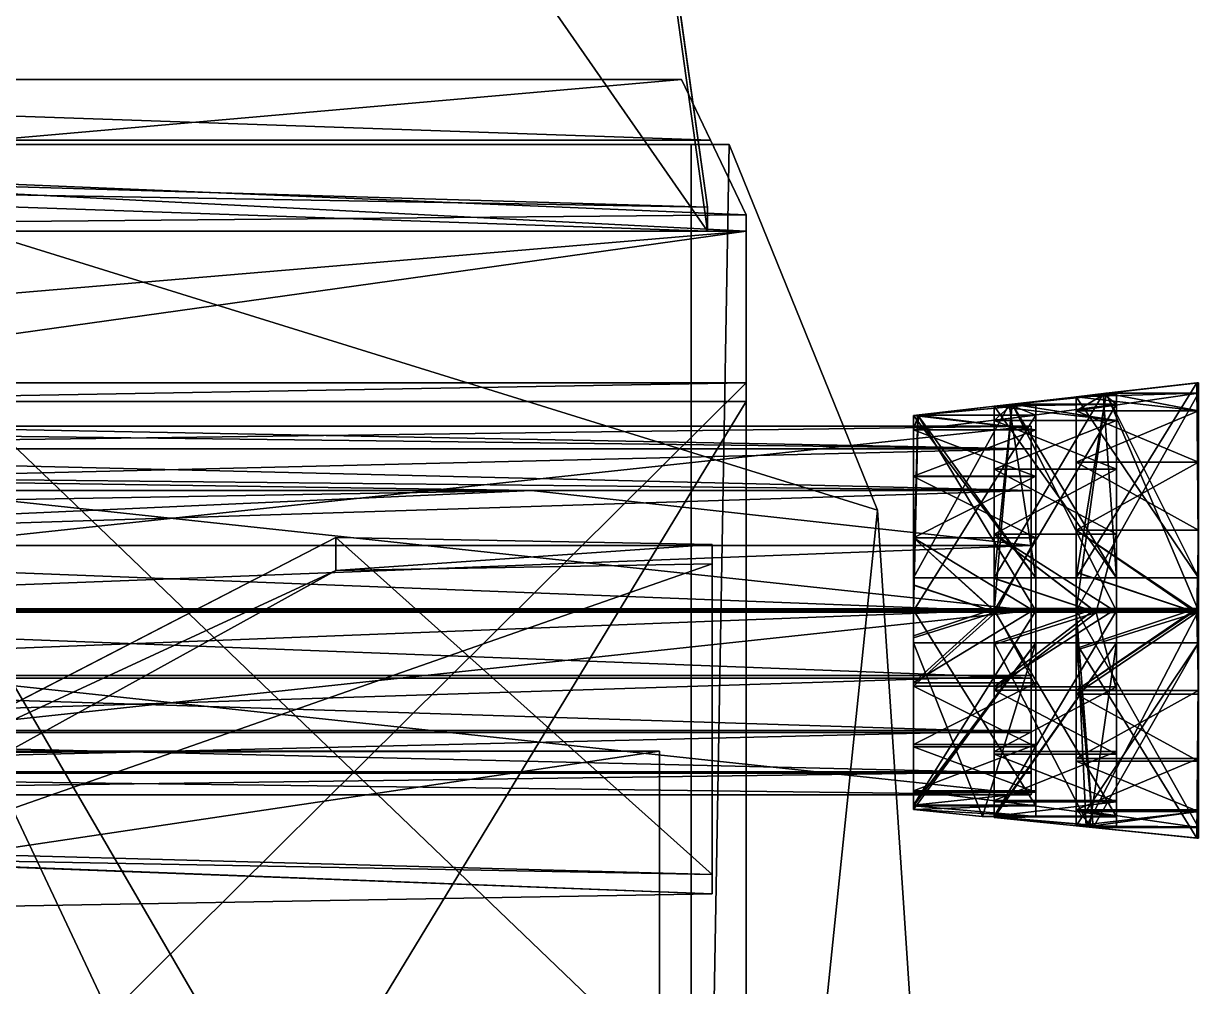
# Model space of a CAD drawing. Extents: x -240 to 248, y -440 to 383.
# Drawn here: x 82.2 to 210, y -2 to 102.9 of the extents above; entities that cross this region are included whole.
import ezdxf

# ---------------------------------------------------------------- set-up
doc = ezdxf.new("R2010")
doc.units = 0

msp = doc.modelspace()

# ---------------------------------------------------------------- meshes
at = {"layer": 'OBJECT001', "color": 50}
mesh = msp.add_polyface(dxfattribs=at)
corners = [(116.143555, 46.914307, 125.993652), (157.120361, 46.156128, 126.351074), (157.120361, 44.0448, 127.344238), (116.144043, 43.320068, 127.685059), (49.003174, 6.218628, 24.757813), (157.120361, 8.131104, 23.858398), (157.120361, 10.242432, 22.864746), (50.717529, 12.211548, 21.938965), (49.002686, 12.211548, 21.938965), (50.702637, 13.121094, 24.558105)]
mesh.append_faces([[corners[k] for k in face] for face in [(7, 9, 8)]])
mesh.append_faces([[corners[k] for k in face] for face in [(1, 3, 0), (5, 8, 4), (5, 1, 6), (4, 2, 5), (6, 9, 7), (8, 3, 4)]], dxfattribs={"vtx0": -1})
mesh.append_faces([[corners[k] for k in face] for face in [(5, 7, 8), (6, 0, 9), (8, 0, 3)]], dxfattribs={"vtx0": -1, "vtx2": -1})
mesh.append_faces([[corners[k] for k in face] for face in [(1, 2, 3), (5, 6, 7), (5, 2, 1), (4, 3, 2), (6, 1, 0), (8, 9, 0)]], dxfattribs={"vtx2": -1})
at = {"layer": 'OBJECT004', "color": 50}
mesh = msp.add_polyface(dxfattribs=at)
corners = [(65.351563, 85.570801, 17.327637), (4.526855, 85.570068, 17.327637), (4.526855, 375.19458, -66.492676), (65.351563, 375.19458, -66.492676), (-86.708984, 82.888428, 8.484375), (156.587891, 82.891113, 8.483887), (156.587891, 80.272095, -0.148438), (-86.708984, 80.272095, -0.147949), (116.038574, 373.706543, -71.405762), (-46.159668, 373.706543, -71.405762), (-46.159668, 371.942627, -77.230957), (116.038086, 371.942627, -77.230957)]
mesh.append_faces([[corners[k] for k in face] for face in [(1, 3, 0), (1, 7, 4), (3, 11, 8), (2, 4, 9), (0, 8, 5), (10, 6, 11), (9, 7, 10), (5, 11, 6)]], dxfattribs={"vtx0": -1})
mesh.append_faces([[corners[k] for k in face] for face in [(1, 5, 6), (1, 6, 7), (3, 9, 10), (3, 10, 11)]], dxfattribs={"vtx0": -1, "vtx2": -1})
mesh.append_faces([[corners[k] for k in face] for face in [(1, 2, 3), (1, 0, 5), (3, 2, 9), (2, 1, 4), (0, 3, 8), (10, 7, 6), (9, 4, 7), (5, 8, 11)]], dxfattribs={"vtx2": -1})
at = {"layer": 'OBJECT015', "color": 50}
mesh = msp.add_polyface(dxfattribs=at)
corners = [(46.893066, -146.277588, 21.938965), (-82.489746, -146.277588, 21.938965), (-140.149902, -88.225952, 21.938965), (-140.149902, 31.658203, 21.938965), (-82.489746, 89.71167, 21.938965), (46.893066, 89.71167, 21.938965), (154.829834, 89.71167, -10.34082), (-40.299805, 89.71167, -10.34082), (-40.299805, -146.277588, -10.34082), (154.829834, -146.277588, -10.34082), (-140.149902, 31.658203, 10.12207), (-140.149902, -88.225952, 10.12207), (158.950195, 89.71167, -8.410645), (158.950195, 89.71167, 10.456543), (-82.489746, 89.71167, -1.694336), (-82.489746, -146.277588, -1.694336), (157.994141, -146.277588, 10.554688), (157.994141, -146.277588, -8.858398), (175.084717, 49.896973, 8.803223), (180.964355, -38.902466, 8.201172), (169.948242, -122.088745, 9.32959), (175.084473, 49.897583, -0.852539), (169.948242, -122.088745, -3.258789), (180.964355, -38.902466, 1.901367)]
mesh.append_faces([[corners[k] for k in face] for face in [(1, 5, 0), (7, 9, 6), (3, 11, 10), (6, 14, 7), (8, 17, 9), (2, 15, 11), (4, 10, 14), (11, 14, 10), (5, 16, 0), (18, 12, 21), (16, 22, 17), (20, 23, 22), (19, 21, 23), (9, 12, 6)]], dxfattribs={"vtx0": -1})
mesh.append_faces([[corners[k] for k in face] for face in [(1, 3, 4), (1, 4, 5), (6, 13, 5), (6, 5, 4), (6, 4, 14), (8, 1, 0), (8, 0, 16), (8, 16, 17), (11, 8, 7), (11, 7, 14), (5, 18, 19), (5, 19, 20), (5, 20, 16), (9, 22, 23), (9, 23, 21), (9, 21, 12)]], dxfattribs={"vtx0": -1, "vtx2": -1})
mesh.append_faces([[corners[k] for k in face] for face in [(1, 2, 3), (7, 8, 9), (3, 2, 11), (6, 12, 13), (8, 15, 1), (2, 1, 15), (4, 3, 10), (11, 15, 8), (5, 13, 18), (18, 13, 12), (16, 20, 22), (20, 19, 23), (19, 18, 21), (9, 17, 22)]], dxfattribs={"vtx2": -1})
at = {"layer": 'OBJECT023', "color": 50}
mesh = msp.add_polyface(dxfattribs=at)
corners = [(44.451904, 61.702515, 44.996094), (160.806641, 61.702515, 44.996094), (160.806641, -129.758301, 44.996094), (44.451904, -129.758301, 44.996094), (-34.16626, 63.752686, -3.423828), (-34.16626, -129.758301, -3.423828), (160.806641, -129.758301, -3.423828), (160.806641, 63.752686, -3.423828), (-34.166992, 63.752686, 21.938965), (-34.166992, -129.758301, 21.938965), (160.806641, 63.752686, 44.575684), (43.02002, 63.752686, 44.575684)]
mesh.append_faces([[corners[k] for k in face] for face in [(1, 3, 0), (5, 7, 4), (4, 9, 5), (6, 10, 7), (5, 2, 6), (0, 10, 1), (8, 3, 9), (7, 8, 4)]], dxfattribs={"vtx0": -1})
mesh.append_faces([[corners[k] for k in face] for face in [(6, 1, 10), (5, 3, 2), (8, 0, 3), (7, 11, 8)]], dxfattribs={"vtx0": -1, "vtx2": -1})
mesh.append_faces([[corners[k] for k in face] for face in [(1, 2, 3), (5, 6, 7), (4, 8, 9), (6, 2, 1), (5, 9, 3), (0, 11, 10), (8, 11, 0), (7, 10, 11)]], dxfattribs={"vtx2": -1})
at = {"layer": 'OBJECT024', "color": 50}
mesh = msp.add_polyface(dxfattribs=at)
corners = [(151.373291, -8.729492, 86.497559), (151.373291, -57.276001, 86.497559), (-65.61377, -57.276001, 86.497559), (-65.61377, -8.729492, 86.497559), (-60.191162, -89.640137, 3.493164), (151.373291, -89.640137, 3.493164), (151.373291, 23.634644, 3.493164), (-60.19043, 23.634644, 3.493164), (-65.61377, 23.279175, 3.493164), (-65.61377, -89.28479, 3.493164), (151.372559, -89.640137, 21.938965), (151.372559, 23.634644, 21.938965), (-60.19043, 23.634644, 21.938965), (-60.191162, -89.640137, 21.938965), (-65.61377, 23.279175, 22.647949), (-65.61377, -89.28479, 22.647949)]
mesh.append_faces([[corners[k] for k in face] for face in [(1, 3, 0), (5, 9, 4), (5, 11, 6), (6, 12, 7), (4, 10, 5), (7, 14, 8), (9, 13, 4), (8, 15, 9), (1, 15, 2), (11, 14, 12)]], dxfattribs={"vtx0": -1})
mesh.append_faces([[corners[k] for k in face] for face in [(5, 7, 8), (5, 8, 9), (5, 1, 0), (5, 0, 11), (8, 3, 2), (8, 2, 15), (1, 13, 15), (11, 3, 14)]], dxfattribs={"vtx0": -1, "vtx2": -1})
mesh.append_faces([[corners[k] for k in face] for face in [(1, 2, 3), (5, 6, 7), (5, 10, 1), (6, 11, 12), (4, 13, 10), (7, 12, 14), (9, 15, 13), (8, 14, 3), (1, 10, 13), (11, 0, 3)]], dxfattribs={"vtx2": -1})
at = {"layer": 'OBJECT027', "color": 50}
mesh = msp.add_polyface(dxfattribs=at)
corners = [(191.803955, 25.910034, 38.387695), (4.703125, 25.910034, 38.387695), (4.703125, 31.906738, 42.70166), (191.803955, 31.906738, 42.70166), (191.803955, 21.386108, 32.602539), (4.703125, 21.386108, 32.602539), (4.703125, 39.147705, 44.992188), (191.803955, 39.147705, 44.992188), (191.803955, 18.914917, 25.565918), (4.703125, 18.914917, 25.565918), (4.703125, 38.973877, 25.389648), (191.803955, 38.973877, 25.389648)]
mesh.append_faces([[corners[k] for k in face] for face in [(1, 3, 0), (5, 0, 4), (2, 7, 3), (9, 4, 8), (11, 6, 10), (10, 8, 11), (4, 11, 8), (6, 9, 10)]], dxfattribs={"vtx0": -1})
mesh.append_faces([[corners[k] for k in face] for face in [(4, 3, 7), (4, 7, 11), (6, 1, 5), (6, 5, 9)]], dxfattribs={"vtx0": -1, "vtx2": -1})
mesh.append_faces([[corners[k] for k in face] for face in [(1, 2, 3), (5, 1, 0), (2, 6, 7), (9, 5, 4), (11, 7, 6), (10, 9, 8), (4, 0, 3), (6, 2, 1)]], dxfattribs={"vtx2": -1})
at = {"layer": 'OBJECT028', "color": 50}
mesh = msp.add_polyface(dxfattribs=at)
corners = [(191.803955, 46.043213, 42.704102), (4.703125, 46.043213, 42.704102), (4.703125, 52.036255, 38.392578), (191.803955, 52.036255, 38.392578), (4.703125, 56.561523, 32.605469), (191.803955, 56.561523, 32.605469), (191.803955, 38.800171, 44.996094), (4.703125, 38.800171, 44.996094), (4.703125, 59.033081, 25.569336), (191.803955, 59.033081, 25.569336), (191.803955, 38.973877, 25.392578), (4.703125, 38.973877, 25.392578)]
mesh.append_faces([[corners[k] for k in face] for face in [(1, 3, 0), (5, 2, 4), (7, 0, 6), (9, 4, 8), (11, 6, 10), (8, 10, 9), (6, 9, 10), (4, 11, 8)]], dxfattribs={"vtx0": -1})
mesh.append_faces([[corners[k] for k in face] for face in [(6, 3, 5), (6, 5, 9), (4, 1, 7), (4, 7, 11)]], dxfattribs={"vtx0": -1, "vtx2": -1})
mesh.append_faces([[corners[k] for k in face] for face in [(1, 2, 3), (5, 3, 2), (7, 1, 0), (9, 5, 4), (11, 7, 6), (8, 11, 10), (6, 0, 3), (4, 2, 1)]], dxfattribs={"vtx2": -1})
at = {"layer": 'OBJECT029', "color": 50}
mesh = msp.add_polyface(dxfattribs=at)
corners = [(191.804688, 52.038208, 12.40332), (137.428223, 52.038208, 12.40332), (4.703125, 49.723755, 10.737793), (4.703125, 46.03894, 8.085938), (191.804199, 46.03894, 8.085938), (191.804199, 56.563232, 18.192383), (4.703125, 56.563232, 18.192383), (4.703125, 53.988403, 14.898438), (4.703125, 38.799927, 5.798828), (191.804199, 38.799927, 5.798828), (191.804688, 59.033081, 25.218262), (61.334229, 59.033081, 25.218262), (4.703125, 58.856567, 24.716797), (4.703125, 38.973877, 25.397461), (191.804688, 38.973877, 25.397461), (4.703125, 58.856567, 25.220215)]
mesh.append_faces([[corners[k] for k in face] for face in [(1, 7, 2), (11, 15, 12)]])
mesh.append_faces([[corners[k] for k in face] for face in [(1, 4, 0), (0, 7, 1), (3, 9, 4), (5, 12, 6), (8, 14, 9), (13, 10, 14), (5, 14, 10), (8, 15, 13)]], dxfattribs={"vtx0": -1})
mesh.append_faces([[corners[k] for k in face] for face in [(1, 3, 4), (0, 6, 7), (5, 11, 12), (13, 11, 10), (5, 4, 9), (5, 9, 14), (8, 2, 7), (8, 7, 6), (8, 6, 12), (8, 12, 15)]], dxfattribs={"vtx0": -1, "vtx2": -1})
mesh.append_faces([[corners[k] for k in face] for face in [(1, 2, 3), (0, 5, 6), (3, 8, 9), (5, 10, 11), (8, 13, 14), (13, 15, 11), (5, 0, 4), (8, 3, 2)]], dxfattribs={"vtx2": -1})
at = {"layer": 'OBJECT030', "color": 50}
mesh = msp.add_polyface(dxfattribs=at)
corners = [(191.803955, 31.599365, 8.209473), (4.703125, 31.599365, 8.209473), (4.703125, 25.682617, 12.624512), (191.803955, 25.682617, 12.624512), (4.703125, 21.258667, 18.493652), (191.803955, 21.258667, 18.493652), (191.803955, 38.797607, 5.792969), (4.703125, 38.797607, 5.792969), (4.703125, 18.914917, 25.566406), (191.803955, 18.914917, 25.566406), (191.803955, 38.973877, 25.392578), (4.703125, 38.973877, 25.392578)]
mesh.append_faces([[corners[k] for k in face] for face in [(1, 3, 0), (2, 5, 3), (7, 0, 6), (4, 9, 5), (6, 11, 7), (8, 10, 9), (6, 9, 10), (4, 11, 8)]], dxfattribs={"vtx0": -1})
mesh.append_faces([[corners[k] for k in face] for face in [(6, 3, 5), (6, 5, 9), (4, 1, 7), (4, 7, 11)]], dxfattribs={"vtx0": -1, "vtx2": -1})
mesh.append_faces([[corners[k] for k in face] for face in [(1, 2, 3), (2, 4, 5), (7, 1, 0), (4, 8, 9), (6, 10, 11), (8, 11, 10), (6, 0, 3), (4, 2, 1)]], dxfattribs={"vtx2": -1})
at = {"layer": 'OBJECT031', "color": 50}
mesh = msp.add_polyface(dxfattribs=at)
corners = [(-34.16626, 80.272095, -3.423828), (-34.16626, 63.752686, -3.423828), (160.806641, 63.752686, -3.423828), (160.806641, 80.272095, -3.423828), (-34.166992, 80.272095, 21.938965), (-34.166992, 63.752686, 21.938965), (160.806641, 80.272095, 31.370117), (160.806641, 63.752686, 44.575684), (-2.007813, 80.272095, 31.370117), (43.016602, 63.752686, 44.575195)]
mesh.append_faces([[corners[k] for k in face] for face in [(1, 3, 0), (0, 5, 1), (3, 7, 6), (0, 8, 4), (6, 9, 8), (4, 9, 5), (2, 9, 7)]], dxfattribs={"vtx0": -1})
mesh.append_faces([[corners[k] for k in face] for face in [(0, 6, 8), (2, 5, 9)]], dxfattribs={"vtx0": -1, "vtx2": -1})
mesh.append_faces([[corners[k] for k in face] for face in [(1, 2, 3), (0, 4, 5), (3, 2, 7), (0, 3, 6), (6, 7, 9), (4, 8, 9), (2, 1, 5)]], dxfattribs={"vtx2": -1})
at = {"layer": 'OBJECT041', "color": 50}
mesh = msp.add_polyface(dxfattribs=at)
corners = [(192.342285, 24.373047, 40.597168), (179.03125, 24.373047, 40.597168), (179.03125, 31.075317, 45.65332), (192.342285, 31.075317, 45.65332), (192.342285, 19.317017, 33.820313), (179.03125, 19.317017, 33.820313), (179.03125, 36.205078, 47.354492), (187.92627, 39.168213, 48.337402), (192.342285, 39.168213, 48.337402), (179.03125, 17.702026, 28.998047), (192.342285, 17.702026, 28.998047), (192.342285, 39.004639, 28.998047), (179.03125, 39.160034, 47.354492), (179.03125, 39.004639, 28.998047)]
mesh.append_faces([[corners[k] for k in face] for face in [(6, 12, 7)]])
mesh.append_faces([[corners[k] for k in face] for face in [(1, 3, 0), (5, 0, 4), (2, 8, 3), (5, 10, 9), (8, 13, 11), (4, 11, 10), (12, 9, 13), (13, 10, 11)]], dxfattribs={"vtx0": -1})
mesh.append_faces([[corners[k] for k in face] for face in [(2, 7, 8), (8, 12, 13), (4, 3, 8), (4, 8, 11), (12, 2, 1), (12, 1, 5), (12, 5, 9)]], dxfattribs={"vtx0": -1, "vtx2": -1})
mesh.append_faces([[corners[k] for k in face] for face in [(1, 2, 3), (5, 1, 0), (2, 6, 7), (5, 4, 10), (8, 7, 12), (4, 0, 3), (12, 6, 2), (13, 9, 10)]], dxfattribs={"vtx2": -1})
at = {"layer": 'OBJECT042', "color": 50}
mesh = msp.add_polyface(dxfattribs=at)
corners = [(192.342285, 17.701538, 28.998047), (192.342285, 16.555054, 25.571777), (186.505127, 16.555054, 25.571777), (179.03125, 17.310791, 27.830078), (179.03125, 17.701538, 28.998047), (179.03125, 35.434082, 25.397461), (179.03125, 17.310791, 25.564941), (192.342285, 35.434082, 25.397461), (192.341797, 35.434082, 28.998047), (179.03125, 35.434082, 28.998047)]
mesh.append_faces([[corners[k] for k in face] for face in [(2, 6, 3)]])
mesh.append_faces([[corners[k] for k in face] for face in [(1, 4, 0), (6, 7, 5), (1, 8, 7), (3, 9, 4), (4, 8, 0), (7, 9, 5)]], dxfattribs={"vtx0": -1})
mesh.append_faces([[corners[k] for k in face] for face in [(1, 3, 4), (6, 1, 7), (3, 5, 9)]], dxfattribs={"vtx0": -1, "vtx2": -1})
mesh.append_faces([[corners[k] for k in face] for face in [(1, 2, 3), (6, 2, 1), (1, 0, 8), (3, 6, 5), (4, 9, 8), (7, 8, 9)]], dxfattribs={"vtx2": -1})
at = {"layer": 'OBJECT043', "color": 50}
mesh = msp.add_polyface(dxfattribs=at)
corners = [(201.094971, 16.518677, 28.998047), (201.094971, 15.375, 25.58252), (198.176758, 15.375, 25.58252), (187.783936, 16.426025, 28.72168), (187.783936, 16.518677, 28.998047), (187.783936, 35.434082, 25.397461), (187.783936, 16.426025, 25.572754), (201.094971, 35.434082, 25.397461), (201.094971, 35.434082, 28.998047), (187.783936, 35.434082, 28.998047)]
mesh.append_faces([[corners[k] for k in face] for face in [(2, 6, 3)]])
mesh.append_faces([[corners[k] for k in face] for face in [(1, 4, 0), (6, 7, 5), (1, 8, 7), (3, 9, 4), (4, 8, 0), (7, 9, 5)]], dxfattribs={"vtx0": -1})
mesh.append_faces([[corners[k] for k in face] for face in [(1, 3, 4), (6, 1, 7), (3, 5, 9)]], dxfattribs={"vtx0": -1, "vtx2": -1})
mesh.append_faces([[corners[k] for k in face] for face in [(1, 2, 3), (6, 2, 1), (1, 0, 8), (3, 6, 5), (4, 9, 8), (7, 8, 9)]], dxfattribs={"vtx2": -1})
at = {"layer": 'OBJECT044', "color": 50}
mesh = msp.add_polyface(dxfattribs=at)
corners = [(201.094971, 23.606934, 41.401367), (187.783936, 23.606934, 41.401367), (187.783936, 30.658813, 46.720703), (201.094971, 30.658813, 46.720703), (201.094971, 18.279663, 34.259766), (187.783936, 18.279663, 34.259766), (187.783936, 35.484497, 48.321289), (198.872803, 39.178345, 49.546387), (201.094971, 39.178345, 49.546387), (187.783936, 16.518433, 28.998047), (201.094971, 16.518433, 28.998047), (201.094971, 39.004639, 28.998047), (187.783936, 39.167969, 48.321289), (187.783936, 39.004639, 28.998047)]
mesh.append_faces([[corners[k] for k in face] for face in [(6, 12, 7)]])
mesh.append_faces([[corners[k] for k in face] for face in [(1, 3, 0), (5, 0, 4), (2, 8, 3), (5, 10, 9), (8, 13, 11), (4, 11, 10), (12, 9, 13), (13, 10, 11)]], dxfattribs={"vtx0": -1})
mesh.append_faces([[corners[k] for k in face] for face in [(2, 7, 8), (8, 12, 13), (4, 3, 8), (4, 8, 11), (12, 2, 1), (12, 1, 5), (12, 5, 9)]], dxfattribs={"vtx0": -1, "vtx2": -1})
mesh.append_faces([[corners[k] for k in face] for face in [(1, 2, 3), (5, 1, 0), (2, 6, 7), (5, 4, 10), (8, 7, 12), (4, 0, 3), (12, 6, 2), (13, 9, 10)]], dxfattribs={"vtx2": -1})
at = {"layer": 'OBJECT045', "color": 50}
mesh = msp.add_polyface(dxfattribs=at)
corners = [(210.028809, 22.8396, 42.203125), (196.718506, 22.8396, 42.203125), (196.718506, 30.242676, 47.788086), (210.028809, 30.242676, 47.788086), (210.028809, 17.248901, 34.709473), (196.718506, 17.248901, 34.709473), (196.718506, 34.827148, 49.308594), (209.808838, 39.188721, 50.755371), (210.028809, 39.188721, 50.755371), (196.718506, 15.522461, 29.554688), (210.028809, 15.336182, 28.998047), (198.5625, 15.33606, 28.998047), (210.028809, 39.004639, 28.998047), (196.718506, 39.176392, 49.308594), (196.718506, 39.004639, 28.998047), (196.718506, 15.522461, 28.998047)]
mesh.append_faces([[corners[k] for k in face] for face in [(9, 11, 15), (6, 13, 7)]])
mesh.append_faces([[corners[k] for k in face] for face in [(1, 3, 0), (5, 0, 4), (2, 8, 3), (5, 11, 9), (8, 14, 12), (4, 12, 10), (13, 15, 14), (14, 10, 12)]], dxfattribs={"vtx0": -1})
mesh.append_faces([[corners[k] for k in face] for face in [(2, 7, 8), (5, 10, 11), (8, 13, 14), (4, 3, 8), (4, 8, 12), (13, 2, 1), (13, 1, 5), (13, 5, 9), (13, 9, 15), (14, 11, 10)]], dxfattribs={"vtx0": -1, "vtx2": -1})
mesh.append_faces([[corners[k] for k in face] for face in [(1, 2, 3), (5, 1, 0), (2, 6, 7), (5, 4, 10), (8, 7, 13), (4, 0, 3), (13, 6, 2), (14, 15, 11)]], dxfattribs={"vtx2": -1})
at = {"layer": 'OBJECT046', "color": 50}
mesh = msp.add_polyface(dxfattribs=at)
corners = [(210.028809, 15.335693, 28.998047), (210.028809, 14.195068, 25.592773), (209.852051, 14.195068, 25.592773), (198.56958, 15.335693, 28.998047), (196.718506, 35.434082, 25.397461), (196.718506, 15.522827, 25.581055), (210.028809, 35.434082, 25.397461), (210.028809, 35.434082, 28.998047), (196.718506, 15.522827, 28.998047), (196.718506, 35.434082, 28.998047)]
mesh.append_faces([[corners[k] for k in face] for face in [(1, 3, 0), (5, 6, 4), (1, 7, 6), (5, 9, 8), (2, 8, 3), (3, 7, 0), (6, 9, 4)]], dxfattribs={"vtx0": -1})
mesh.append_faces([[corners[k] for k in face] for face in [(5, 1, 6), (3, 9, 7)]], dxfattribs={"vtx0": -1, "vtx2": -1})
mesh.append_faces([[corners[k] for k in face] for face in [(1, 2, 3), (5, 2, 1), (1, 0, 7), (5, 4, 9), (2, 5, 8), (3, 8, 9), (6, 7, 9)]], dxfattribs={"vtx2": -1})
at = {"layer": 'OBJECT047', "color": 50}
mesh = msp.add_polyface(dxfattribs=at)
corners = [(199.988281, 62.612915, 28.998047), (209.845947, 63.752686, 25.597168), (210.028809, 63.752686, 25.597168), (210.028809, 62.612915, 28.998047), (196.718506, 62.235229, 25.583008), (196.718506, 42.513672, 25.40332), (210.028809, 42.513672, 25.40332), (210.028809, 42.513672, 28.998047), (196.718506, 62.235107, 28.998047), (196.718506, 42.513672, 28.998047)]
mesh.append_faces([[corners[k] for k in face] for face in [(1, 3, 0), (1, 6, 2), (2, 7, 3), (4, 9, 5), (1, 8, 4), (8, 7, 9), (5, 7, 6)]], dxfattribs={"vtx0": -1})
mesh.append_faces([[corners[k] for k in face] for face in [(1, 5, 6), (8, 3, 7)]], dxfattribs={"vtx0": -1, "vtx2": -1})
mesh.append_faces([[corners[k] for k in face] for face in [(1, 2, 3), (1, 4, 5), (2, 6, 7), (4, 8, 9), (1, 0, 8), (8, 0, 3), (5, 9, 7)]], dxfattribs={"vtx2": -1})
at = {"layer": 'OBJECT048', "color": 50}
mesh = msp.add_polyface(dxfattribs=at)
corners = [(210.028809, 47.713013, 47.787598), (196.718506, 47.713013, 47.787598), (196.718506, 55.114014, 42.20459), (210.028809, 55.114014, 42.20459), (196.718506, 60.697754, 34.715332), (210.028809, 60.697754, 34.715332), (210.028809, 38.759033, 50.759766), (209.845703, 38.759033, 50.759766), (196.718506, 43.129761, 49.308594), (210.028809, 62.613037, 28.998047), (196.718506, 62.235107, 30.125977), (199.988281, 62.613037, 28.998047), (196.718506, 38.943237, 28.998047), (196.718506, 38.771484, 49.308594), (210.028809, 38.943237, 28.998047), (196.718506, 62.235107, 28.998047)]
mesh.append_faces([[corners[k] for k in face] for face in [(10, 15, 11), (7, 13, 8)]])
mesh.append_faces([[corners[k] for k in face] for face in [(1, 3, 0), (5, 2, 4), (7, 0, 6), (5, 11, 9), (13, 14, 12), (6, 9, 14), (4, 15, 10), (11, 14, 9)]], dxfattribs={"vtx0": -1})
mesh.append_faces([[corners[k] for k in face] for face in [(7, 1, 0), (5, 10, 11), (13, 6, 14), (6, 3, 5), (6, 5, 9), (4, 1, 8), (4, 8, 13), (4, 13, 12), (4, 12, 15), (11, 12, 14)]], dxfattribs={"vtx0": -1, "vtx2": -1})
mesh.append_faces([[corners[k] for k in face] for face in [(1, 2, 3), (5, 3, 2), (7, 8, 1), (5, 4, 10), (13, 7, 6), (6, 0, 3), (4, 2, 1), (11, 15, 12)]], dxfattribs={"vtx2": -1})
at = {"layer": 'OBJECT049', "color": 50}
mesh = msp.add_polyface(dxfattribs=at)
corners = [(189.743652, 61.429688, 28.998047), (199.637451, 62.572876, 25.585938), (201.094971, 62.572876, 25.585938), (201.094971, 61.429688, 28.998047), (187.783936, 61.202637, 25.57373), (187.783936, 42.513672, 25.400879), (201.094971, 42.513672, 25.400879), (201.094971, 42.513672, 28.998047), (187.783936, 61.203247, 28.998047), (187.783936, 42.513672, 28.998047)]
mesh.append_faces([[corners[k] for k in face] for face in [(1, 3, 0), (1, 6, 2), (2, 7, 3), (4, 9, 5), (1, 8, 4), (8, 7, 9), (5, 7, 6)]], dxfattribs={"vtx0": -1})
mesh.append_faces([[corners[k] for k in face] for face in [(1, 5, 6), (8, 3, 7)]], dxfattribs={"vtx0": -1, "vtx2": -1})
mesh.append_faces([[corners[k] for k in face] for face in [(1, 2, 3), (1, 4, 5), (2, 6, 7), (4, 8, 9), (1, 0, 8), (8, 0, 3), (5, 9, 7)]], dxfattribs={"vtx2": -1})
at = {"layer": 'OBJECT050', "color": 50}
mesh = msp.add_polyface(dxfattribs=at)
corners = [(201.094971, 47.290894, 46.724609), (187.783936, 47.290894, 46.724609), (187.783936, 54.342163, 41.405273), (201.094971, 54.342163, 41.405273), (187.783936, 59.662354, 34.270996), (201.094971, 59.662354, 34.270996), (201.094971, 38.769409, 49.550293), (198.904541, 38.769409, 49.550293), (187.783936, 42.474854, 48.321777), (201.094971, 61.430176, 28.998047), (187.783936, 61.203247, 29.674316), (189.74707, 61.430176, 28.998047), (187.783936, 38.943237, 28.998047), (187.783936, 38.779785, 48.321777), (201.094971, 38.943237, 28.998047), (187.783936, 61.203247, 28.998047)]
mesh.append_faces([[corners[k] for k in face] for face in [(10, 15, 11), (7, 13, 8)]])
mesh.append_faces([[corners[k] for k in face] for face in [(1, 3, 0), (5, 2, 4), (7, 0, 6), (5, 11, 9), (13, 14, 12), (6, 9, 14), (4, 15, 10), (11, 14, 9)]], dxfattribs={"vtx0": -1})
mesh.append_faces([[corners[k] for k in face] for face in [(7, 1, 0), (5, 10, 11), (13, 6, 14), (6, 3, 5), (6, 5, 9), (4, 1, 8), (4, 8, 13), (4, 13, 12), (4, 12, 15), (11, 12, 14)]], dxfattribs={"vtx0": -1, "vtx2": -1})
mesh.append_faces([[corners[k] for k in face] for face in [(1, 2, 3), (5, 3, 2), (7, 8, 1), (5, 4, 10), (13, 7, 6), (6, 0, 3), (4, 2, 1), (11, 15, 12)]], dxfattribs={"vtx2": -1})
at = {"layer": 'OBJECT051', "color": 50}
mesh = msp.add_polyface(dxfattribs=at)
corners = [(192.342285, 46.877441, 45.654297), (179.03125, 46.877441, 45.654297), (179.03125, 53.573486, 40.603516), (192.342285, 53.573486, 40.603516), (179.03125, 58.627563, 33.825684), (192.342285, 58.627563, 33.825684), (192.342285, 38.779297, 48.342285), (187.966309, 38.779541, 48.342285), (179.03125, 41.754883, 47.354492), (192.342285, 60.245483, 28.998047), (179.03125, 60.19165, 29.157715), (179.494873, 60.245483, 28.998047), (179.03125, 38.943237, 28.998047), (179.03125, 38.788086, 47.354492), (192.342285, 38.942993, 28.998047), (179.03125, 60.19165, 28.998047)]
mesh.append_faces([[corners[k] for k in face] for face in [(10, 15, 11), (7, 13, 8)]])
mesh.append_faces([[corners[k] for k in face] for face in [(1, 3, 0), (5, 2, 4), (7, 0, 6), (5, 11, 9), (13, 14, 12), (6, 9, 14), (4, 15, 10), (11, 14, 9)]], dxfattribs={"vtx0": -1})
mesh.append_faces([[corners[k] for k in face] for face in [(7, 1, 0), (5, 10, 11), (13, 6, 14), (6, 3, 5), (6, 5, 9), (4, 1, 8), (4, 8, 13), (4, 13, 12), (4, 12, 15), (11, 12, 14)]], dxfattribs={"vtx0": -1, "vtx2": -1})
mesh.append_faces([[corners[k] for k in face] for face in [(1, 2, 3), (5, 3, 2), (7, 8, 1), (5, 4, 10), (13, 7, 6), (6, 0, 3), (4, 2, 1), (11, 15, 12)]], dxfattribs={"vtx2": -1})
at = {"layer": 'OBJECT052', "color": 50}
mesh = msp.add_polyface(dxfattribs=at)
corners = [(179.499268, 60.24585, 28.998047), (189.421875, 61.392944, 25.575684), (192.342285, 61.392944, 25.575684), (192.342285, 60.24585, 28.998047), (179.03125, 60.190186, 25.564453), (179.03125, 42.513672, 25.397461), (192.342285, 42.513672, 25.397461), (192.341797, 42.513672, 28.998047), (179.03125, 60.19165, 28.998047), (179.03125, 42.513672, 28.998047)]
mesh.append_faces([[corners[k] for k in face] for face in [(1, 3, 0), (1, 6, 2), (2, 7, 3), (4, 9, 5), (1, 8, 4), (8, 7, 9), (5, 7, 6)]], dxfattribs={"vtx0": -1})
mesh.append_faces([[corners[k] for k in face] for face in [(1, 5, 6), (8, 3, 7)]], dxfattribs={"vtx0": -1, "vtx2": -1})
mesh.append_faces([[corners[k] for k in face] for face in [(1, 2, 3), (1, 4, 5), (2, 6, 7), (4, 8, 9), (1, 0, 8), (8, 0, 3), (5, 9, 7)]], dxfattribs={"vtx2": -1})
at = {"layer": 'OBJECT053', "color": 50}
mesh = msp.add_polyface(dxfattribs=at)
corners = [(210.028809, 62.613403, 23.891113), (210.028809, 63.752686, 27.256836), (209.849121, 63.752686, 27.256836), (199.989258, 62.613403, 23.891113), (196.718506, 42.513672, 27.453613), (196.718506, 62.235352, 27.271484), (210.028809, 42.513672, 27.453613), (210.028809, 42.513672, 23.891113), (196.718506, 42.513672, 23.891113), (196.718506, 62.235474, 23.891113)]
mesh.append_faces([[corners[k] for k in face] for face in [(1, 3, 0), (5, 6, 4), (0, 6, 1), (9, 4, 8), (2, 9, 3), (3, 7, 0), (4, 7, 8)]], dxfattribs={"vtx0": -1})
mesh.append_faces([[corners[k] for k in face] for face in [(5, 1, 6), (3, 8, 7)]], dxfattribs={"vtx0": -1, "vtx2": -1})
mesh.append_faces([[corners[k] for k in face] for face in [(1, 2, 3), (5, 2, 1), (0, 7, 6), (9, 5, 4), (2, 5, 9), (3, 9, 8), (4, 6, 7)]], dxfattribs={"vtx2": -1})
at = {"layer": 'OBJECT054', "color": 50}
mesh = msp.add_polyface(dxfattribs=at)
corners = [(201.094971, 61.429199, 23.891113), (201.094971, 62.572876, 27.268066), (199.637695, 62.572876, 27.268066), (189.737549, 61.429199, 23.891113), (187.783936, 42.513672, 27.453613), (187.783936, 61.203247, 27.280762), (201.094971, 42.513672, 27.453613), (201.094971, 42.513672, 23.891113), (187.783936, 42.513672, 23.891113), (187.783936, 61.203369, 23.891113)]
mesh.append_faces([[corners[k] for k in face] for face in [(1, 3, 0), (5, 6, 4), (0, 6, 1), (9, 4, 8), (2, 9, 3), (3, 7, 0), (4, 7, 8)]], dxfattribs={"vtx0": -1})
mesh.append_faces([[corners[k] for k in face] for face in [(5, 1, 6), (3, 8, 7)]], dxfattribs={"vtx0": -1, "vtx2": -1})
mesh.append_faces([[corners[k] for k in face] for face in [(1, 2, 3), (5, 2, 1), (0, 7, 6), (9, 5, 4), (2, 5, 9), (3, 9, 8), (4, 6, 7)]], dxfattribs={"vtx2": -1})
at = {"layer": 'OBJECT055', "color": 50}
mesh = msp.add_polyface(dxfattribs=at)
corners = [(192.342285, 60.24585, 23.891113), (192.342285, 61.392944, 27.27832), (189.427246, 61.392944, 27.27832), (179.500977, 60.24585, 23.891113), (179.03125, 42.513672, 27.453613), (179.03125, 60.191284, 27.289551), (192.342285, 42.513672, 27.453125), (192.341797, 42.513672, 23.891113), (179.03125, 42.513672, 23.891113), (179.03125, 60.19165, 23.891113)]
mesh.append_faces([[corners[k] for k in face] for face in [(1, 3, 0), (5, 6, 4), (0, 6, 1), (9, 4, 8), (2, 9, 3), (3, 7, 0), (4, 7, 8)]], dxfattribs={"vtx0": -1})
mesh.append_faces([[corners[k] for k in face] for face in [(5, 1, 6), (3, 8, 7)]], dxfattribs={"vtx0": -1, "vtx2": -1})
mesh.append_faces([[corners[k] for k in face] for face in [(1, 2, 3), (5, 2, 1), (0, 7, 6), (9, 5, 4), (2, 5, 9), (3, 9, 8), (4, 6, 7)]], dxfattribs={"vtx2": -1})
at = {"layer": 'OBJECT056', "color": 50}
mesh = msp.add_polyface(dxfattribs=at)
corners = [(192.342285, 53.572754, 12.403809), (179.03125, 53.572754, 12.403809), (179.03125, 46.874634, 7.397461), (192.342285, 46.874634, 7.397461), (192.342285, 58.633057, 19.126465), (179.03125, 58.633057, 19.126465), (179.03125, 41.738281, 5.712891), (187.901367, 38.779541, 4.742188), (192.342285, 38.779541, 4.742188), (179.03125, 60.191284, 23.728516), (192.342285, 60.24646, 23.891113), (179.507813, 60.24646, 23.891113), (192.342285, 38.942505, 23.891113), (179.03125, 38.787842, 5.712891), (179.03125, 38.942505, 23.891113), (179.03125, 60.191284, 23.891113)]
mesh.append_faces([[corners[k] for k in face] for face in [(9, 11, 15), (6, 13, 7)]])
mesh.append_faces([[corners[k] for k in face] for face in [(1, 3, 0), (0, 5, 1), (2, 8, 3), (5, 11, 9), (8, 14, 12), (4, 12, 10), (13, 15, 14), (14, 10, 12)]], dxfattribs={"vtx0": -1})
mesh.append_faces([[corners[k] for k in face] for face in [(2, 7, 8), (5, 10, 11), (8, 13, 14), (4, 3, 8), (4, 8, 12), (13, 2, 1), (13, 1, 5), (13, 5, 9), (13, 9, 15), (14, 11, 10)]], dxfattribs={"vtx0": -1, "vtx2": -1})
mesh.append_faces([[corners[k] for k in face] for face in [(1, 2, 3), (0, 4, 5), (2, 6, 7), (5, 4, 10), (8, 7, 13), (4, 0, 3), (13, 6, 2), (14, 15, 11)]], dxfattribs={"vtx2": -1})
at = {"layer": 'OBJECT057', "color": 50}
mesh = msp.add_polyface(dxfattribs=at)
corners = [(201.094971, 54.342529, 11.61084), (187.783936, 54.342529, 11.61084), (187.783936, 47.291748, 6.34082), (201.094971, 47.291748, 6.34082), (201.094971, 59.666138, 18.684082), (187.783936, 59.666138, 18.684082), (187.783936, 42.45752, 4.754883), (198.840576, 38.769165, 3.544922), (201.094971, 38.769165, 3.544922), (187.783936, 61.203247, 23.223145), (201.094971, 61.429199, 23.891113), (189.742432, 61.429199, 23.891113), (201.094971, 38.942749, 23.891113), (187.783936, 38.779541, 4.754883), (187.783936, 38.942749, 23.891113), (187.783936, 61.203247, 23.891113)]
mesh.append_faces([[corners[k] for k in face] for face in [(9, 11, 15), (6, 13, 7)]])
mesh.append_faces([[corners[k] for k in face] for face in [(1, 3, 0), (0, 5, 1), (2, 8, 3), (5, 11, 9), (8, 14, 12), (4, 12, 10), (13, 15, 14), (14, 10, 12)]], dxfattribs={"vtx0": -1})
mesh.append_faces([[corners[k] for k in face] for face in [(2, 7, 8), (5, 10, 11), (8, 13, 14), (4, 3, 8), (4, 8, 12), (13, 2, 1), (13, 1, 5), (13, 5, 9), (13, 9, 15), (14, 11, 10)]], dxfattribs={"vtx0": -1, "vtx2": -1})
mesh.append_faces([[corners[k] for k in face] for face in [(1, 2, 3), (0, 4, 5), (2, 6, 7), (5, 4, 10), (8, 7, 13), (4, 0, 3), (13, 6, 2), (14, 15, 11)]], dxfattribs={"vtx2": -1})
at = {"layer": 'OBJECT058', "color": 50}
mesh = msp.add_polyface(dxfattribs=at)
corners = [(210.028809, 55.111206, 10.818359), (196.718506, 55.111206, 10.818359), (196.718506, 47.705688, 5.282715), (210.028809, 47.705688, 5.282715), (210.028809, 60.70166, 18.243652), (196.718506, 60.70166, 18.243652), (196.718506, 43.116577, 3.777344), (209.780029, 38.758911, 2.347656), (210.028809, 38.758911, 2.347656), (196.718506, 62.235352, 22.774414), (210.028809, 62.613403, 23.891113), (199.98999, 62.613403, 23.891113), (210.028809, 38.945435, 23.891113), (196.718506, 38.77124, 3.777344), (196.718506, 38.945435, 23.891113), (196.718506, 62.235352, 23.891113)]
mesh.append_faces([[corners[k] for k in face] for face in [(9, 11, 15), (6, 13, 7)]])
mesh.append_faces([[corners[k] for k in face] for face in [(1, 3, 0), (0, 5, 1), (2, 8, 3), (5, 11, 9), (8, 14, 12), (4, 12, 10), (13, 15, 14), (14, 10, 12)]], dxfattribs={"vtx0": -1})
mesh.append_faces([[corners[k] for k in face] for face in [(2, 7, 8), (5, 10, 11), (8, 13, 14), (4, 3, 8), (4, 8, 12), (13, 2, 1), (13, 1, 5), (13, 5, 9), (13, 9, 15), (14, 11, 10)]], dxfattribs={"vtx0": -1, "vtx2": -1})
mesh.append_faces([[corners[k] for k in face] for face in [(1, 2, 3), (0, 4, 5), (2, 6, 7), (5, 4, 10), (8, 7, 13), (4, 0, 3), (13, 6, 2), (14, 15, 11)]], dxfattribs={"vtx2": -1})
at = {"layer": 'OBJECT059', "color": 50}
mesh = msp.add_polyface(dxfattribs=at)
corners = [(197.816895, 15.411743, 23.891113), (209.847412, 14.195068, 27.703125), (210.028809, 14.195068, 27.703125), (210.028809, 15.411743, 23.891113), (196.718506, 15.522827, 27.690918), (196.718506, 35.434082, 27.51416), (210.028809, 35.434082, 27.51416), (210.028809, 35.434082, 23.891113), (196.718506, 15.522827, 23.891113), (196.718506, 35.434082, 23.891113)]
mesh.append_faces([[corners[k] for k in face] for face in [(1, 3, 0), (1, 6, 2), (2, 7, 3), (4, 9, 5), (0, 4, 1), (8, 7, 9), (6, 9, 7)]], dxfattribs={"vtx0": -1})
mesh.append_faces([[corners[k] for k in face] for face in [(1, 5, 6), (8, 3, 7)]], dxfattribs={"vtx0": -1, "vtx2": -1})
mesh.append_faces([[corners[k] for k in face] for face in [(1, 2, 3), (1, 4, 5), (2, 6, 7), (4, 8, 9), (0, 8, 4), (8, 0, 3), (6, 5, 9)]], dxfattribs={"vtx2": -1})
at = {"layer": 'OBJECT060', "color": 50}
mesh = msp.add_polyface(dxfattribs=at)
corners = [(210.028809, 29.86792, 5.439453), (196.718506, 29.86792, 5.439453), (196.718506, 22.555908, 11.102539), (210.028809, 22.555908, 11.102539), (196.718506, 17.09021, 18.631348), (210.028809, 17.09021, 18.631348), (210.028809, 38.756104, 2.340332), (209.846191, 38.756104, 2.340332), (196.718506, 34.636353, 3.777344), (210.028809, 15.412231, 23.891113), (196.718506, 15.522827, 23.544434), (197.812988, 15.412231, 23.891113), (196.718506, 38.942993, 23.891113), (196.718506, 38.768677, 3.777344), (210.028809, 38.942993, 23.891113), (196.718506, 15.522827, 23.891113)]
mesh.append_faces([[corners[k] for k in face] for face in [(10, 15, 11), (7, 13, 8)]])
mesh.append_faces([[corners[k] for k in face] for face in [(1, 3, 0), (2, 5, 3), (7, 0, 6), (5, 11, 9), (13, 14, 12), (6, 9, 14), (10, 12, 15), (11, 14, 9)]], dxfattribs={"vtx0": -1})
mesh.append_faces([[corners[k] for k in face] for face in [(7, 1, 0), (5, 10, 11), (13, 6, 14), (6, 3, 5), (6, 5, 9), (10, 2, 1), (10, 1, 8), (10, 8, 13), (10, 13, 12), (11, 12, 14)]], dxfattribs={"vtx0": -1, "vtx2": -1})
mesh.append_faces([[corners[k] for k in face] for face in [(1, 2, 3), (2, 4, 5), (7, 8, 1), (5, 4, 10), (13, 7, 6), (6, 0, 3), (10, 4, 2), (11, 15, 12)]], dxfattribs={"vtx2": -1})
at = {"layer": 'OBJECT061', "color": 50}
mesh = msp.add_polyface(dxfattribs=at)
corners = [(201.094971, 30.296875, 6.491211), (187.783936, 30.296875, 6.491211), (187.783936, 23.3396, 11.879395), (201.094971, 23.3396, 11.879395), (187.783936, 18.13208, 19.052734), (201.094971, 18.13208, 19.052734), (201.094971, 38.766602, 3.538086), (198.90625, 38.766602, 3.538086), (187.783936, 35.276367, 4.754883), (201.094971, 16.587769, 23.891113), (187.783936, 16.587769, 23.891113), (187.783936, 38.942993, 23.891113), (187.783936, 38.7771, 4.754883), (201.094971, 38.942993, 23.891113)]
mesh.append_faces([[corners[k] for k in face] for face in [(7, 12, 8)]])
mesh.append_faces([[corners[k] for k in face] for face in [(1, 3, 0), (2, 5, 3), (7, 0, 6), (5, 10, 9), (12, 13, 11), (6, 9, 13), (4, 11, 10), (10, 13, 9)]], dxfattribs={"vtx0": -1})
mesh.append_faces([[corners[k] for k in face] for face in [(7, 1, 0), (12, 6, 13), (6, 3, 5), (6, 5, 9), (4, 1, 8), (4, 8, 12), (4, 12, 11)]], dxfattribs={"vtx0": -1, "vtx2": -1})
mesh.append_faces([[corners[k] for k in face] for face in [(1, 2, 3), (2, 4, 5), (7, 8, 1), (5, 4, 10), (12, 7, 6), (6, 0, 3), (4, 2, 1), (10, 11, 13)]], dxfattribs={"vtx2": -1})
at = {"layer": 'OBJECT062', "color": 50}
mesh = msp.add_polyface(dxfattribs=at)
corners = [(187.783936, 16.588013, 23.891113), (187.783936, 16.425415, 24.400879), (198.178223, 15.375, 27.692383), (201.094971, 15.375, 27.692383), (201.094971, 16.586548, 23.891113), (187.783936, 16.425415, 27.683105), (187.783936, 35.434082, 27.510742), (201.094971, 35.434082, 27.510742), (201.094971, 35.434082, 23.891113), (187.783936, 35.434082, 23.891113)]
mesh.append_faces([[corners[k] for k in face] for face in [(1, 5, 2)]])
mesh.append_faces([[corners[k] for k in face] for face in [(1, 4, 0), (2, 7, 3), (3, 8, 4), (0, 5, 1), (0, 8, 9), (7, 9, 8)]], dxfattribs={"vtx0": -1})
mesh.append_faces([[corners[k] for k in face] for face in [(1, 3, 4), (2, 6, 7), (0, 6, 5)]], dxfattribs={"vtx0": -1, "vtx2": -1})
mesh.append_faces([[corners[k] for k in face] for face in [(1, 2, 3), (2, 5, 6), (3, 7, 8), (0, 9, 6), (0, 4, 8), (7, 6, 9)]], dxfattribs={"vtx2": -1})
at = {"layer": 'OBJECT063', "color": 50}
mesh = msp.add_polyface(dxfattribs=at)
corners = [(179.03125, 17.765259, 23.891113), (179.03125, 17.311035, 25.314453), (186.507324, 16.555054, 27.682129), (192.342285, 16.555054, 27.682129), (192.342285, 17.764404, 23.891113), (179.03125, 17.311035, 27.675293), (179.03125, 35.434082, 27.516113), (192.342285, 35.434082, 27.516113), (192.341797, 35.434082, 23.891113), (179.03125, 35.434082, 23.891113)]
mesh.append_faces([[corners[k] for k in face] for face in [(1, 5, 2)]])
mesh.append_faces([[corners[k] for k in face] for face in [(1, 4, 0), (2, 7, 3), (3, 8, 4), (0, 5, 1), (0, 8, 9), (7, 9, 8)]], dxfattribs={"vtx0": -1})
mesh.append_faces([[corners[k] for k in face] for face in [(1, 3, 4), (2, 6, 7), (0, 6, 5)]], dxfattribs={"vtx0": -1, "vtx2": -1})
mesh.append_faces([[corners[k] for k in face] for face in [(1, 2, 3), (2, 5, 6), (3, 7, 8), (0, 9, 6), (0, 4, 8), (7, 6, 9)]], dxfattribs={"vtx2": -1})
at = {"layer": 'OBJECT064', "color": 50}
mesh = msp.add_polyface(dxfattribs=at)
corners = [(192.342285, 30.731689, 7.541016), (179.03125, 30.731689, 7.541016), (179.03125, 24.119995, 12.661133), (192.342285, 24.119995, 12.661133), (179.03125, 19.174194, 19.475098), (192.342285, 19.174194, 19.475098), (192.342285, 38.776978, 4.734863), (187.965576, 38.776978, 4.734863), (179.03125, 35.973389, 5.712891), (192.342285, 17.764771, 23.891113), (179.03125, 17.764771, 23.891113), (179.03125, 38.942993, 23.891113), (179.03125, 38.7854, 5.712891), (192.342285, 38.942993, 23.891113)]
mesh.append_faces([[corners[k] for k in face] for face in [(7, 12, 8)]])
mesh.append_faces([[corners[k] for k in face] for face in [(1, 3, 0), (2, 5, 3), (7, 0, 6), (5, 10, 9), (12, 13, 11), (6, 9, 13), (4, 11, 10), (10, 13, 9)]], dxfattribs={"vtx0": -1})
mesh.append_faces([[corners[k] for k in face] for face in [(7, 1, 0), (12, 6, 13), (6, 3, 5), (6, 5, 9), (4, 1, 8), (4, 8, 12), (4, 12, 11)]], dxfattribs={"vtx0": -1, "vtx2": -1})
mesh.append_faces([[corners[k] for k in face] for face in [(1, 2, 3), (2, 4, 5), (7, 8, 1), (5, 4, 10), (12, 7, 6), (6, 0, 3), (4, 2, 1), (10, 11, 13)]], dxfattribs={"vtx2": -1})
at = {"layer": 'OBJECT093', "color": 50}
mesh = msp.add_polyface(dxfattribs=at)
corners = [(-34.16626, 96.791382, -3.423828), (-34.16626, 80.272095, -3.423828), (160.806641, 80.272095, -3.423828), (160.806641, 82.04187, -3.423828), (153.775146, 96.791382, -3.423828), (-34.166992, 80.272095, 21.938965), (-34.166992, 96.791382, 5.798828), (-34.166992, 90.183838, 21.476563), (-34.166992, 89.71167, 21.938965), (160.806641, 80.272095, 31.182129), (160.806641, 82.04187, 29.449707), (153.775146, 96.791382, 5.798828), (-2.658203, 80.272095, 31.179688), (156.92627, 90.181763, 21.482422)]
mesh.append_faces([[corners[k] for k in face] for face in [(8, 12, 5)]])
mesh.append_faces([[corners[k] for k in face] for face in [(1, 4, 0), (1, 8, 5), (2, 10, 3), (0, 11, 6), (2, 12, 9), (6, 13, 7), (7, 12, 8), (4, 13, 11)]], dxfattribs={"vtx0": -1})
mesh.append_faces([[corners[k] for k in face] for face in [(1, 3, 4), (1, 6, 7), (1, 7, 8), (2, 5, 12), (7, 10, 9), (7, 9, 12), (4, 10, 13)]], dxfattribs={"vtx0": -1, "vtx2": -1})
mesh.append_faces([[corners[k] for k in face] for face in [(1, 2, 3), (1, 0, 6), (2, 9, 10), (0, 4, 11), (2, 1, 5), (6, 11, 13), (7, 13, 10), (4, 3, 10)]], dxfattribs={"vtx2": -1})

doc.saveas('drawing.dxf')
